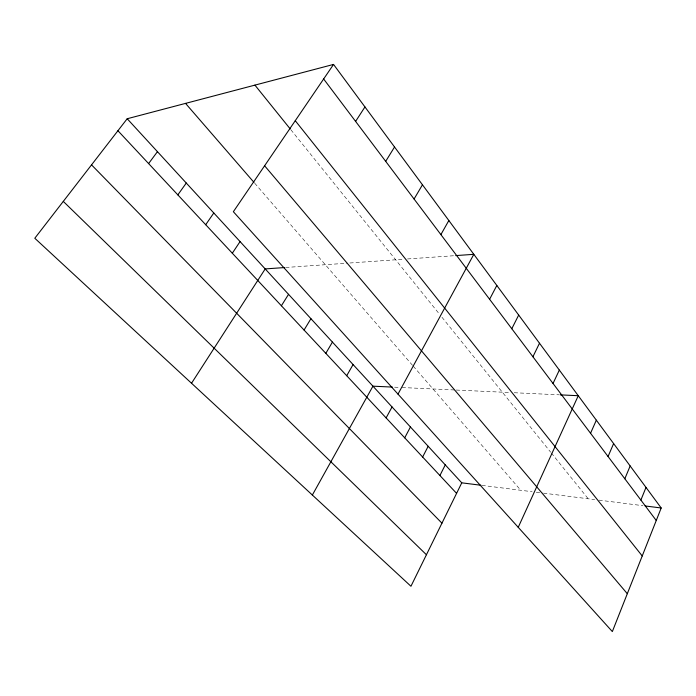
<?xml version="1.0" encoding="UTF-8"?>
<svg xmlns="http://www.w3.org/2000/svg" width="696" height="696" viewBox="0 0 696 696"><rect width="100%" height="100%" fill="white"/><g stroke="black" fill="none" stroke-linecap="round" stroke-linejoin="round"><path stroke-width="0.52" stroke-dasharray="3.48 2.61" d="M285.708 267.481L347.748 263.149M349.87 262.992L403.21 259.269M407.517 258.964L454.671 255.667M394.58 387.176L399.983 387.428M402.149 387.533L455.201 389.995M456.245 390.047L509.907 392.535M514.24 392.735L559.227 394.823M482.015 485.39L532.135 491.707M536.268 492.229L542.462 493.012M543.533 493.142L594.671 499.598M598.969 500.137L642.991 505.688M254.71 183.222L412.537 365.356M413.25 366.174L520.782 490.28M290.893 129.769L439.254 313.905M441.951 317.245L550.675 452.191M551.336 453.009L588.216 498.78"/><path stroke-width="1.04" d="M661.2 507.984L612.341 631.577L233.36 211.714L333.541 64.424L661.2 507.984L645.131 505.957M640.877 500.059L646.01 487.418M624.825 478.761L630.158 465.972M608.069 456.515L613.62 443.578M590.547 433.269L596.333 420.184M518.233 527.324L578.263 395.711L560.28 394.876M553.033 383.47L559.332 370.089M532.918 356.761L539.496 343.241M127.194 118.746L461.761 482.833L410.953 586.258L34.8 238.25L127.194 118.746L333.541 64.424M439.915 475.516L445.266 464.885M511.795 328.73L518.685 315.062M422.637 457.02L428.171 446.284M489.61 299.271L496.822 285.464M404.715 437.827L410.44 426.987M397.999 394.119L473.819 254.327L455.732 255.597M386.115 417.905L392.048 406.969M312.356 495.039L372.943 386.176L392.413 387.08M440.89 234.604L448.842 220.519M346.712 375.709L353.081 364.565M414.077 199.012L422.455 184.797M325.815 353.333L332.427 342.093M304.065 330.043L310.938 318.698M385.697 161.341L394.536 147.004M281.393 305.77L288.544 294.33M191.531 383.252L265.193 268.917L284.629 267.56M355.604 121.4L364.948 106.949M232.316 253.214L240.068 241.582M205.703 224.721L213.794 212.985M177.828 194.871L186.284 183.048M148.605 163.577L157.453 151.667M461.761 482.833L480.945 485.251M63.292 201.396L426.43 554.747M91.533 164.865L441.943 523.174M117.929 130.726L456.585 493.368M185.536 103.391L254.014 182.413M264.602 165.779L627.313 593.705M254.927 85.121L290.223 128.934M295.261 120.695L642.234 555.956M323.64 78.979L656.258 520.486"/></g></svg>
